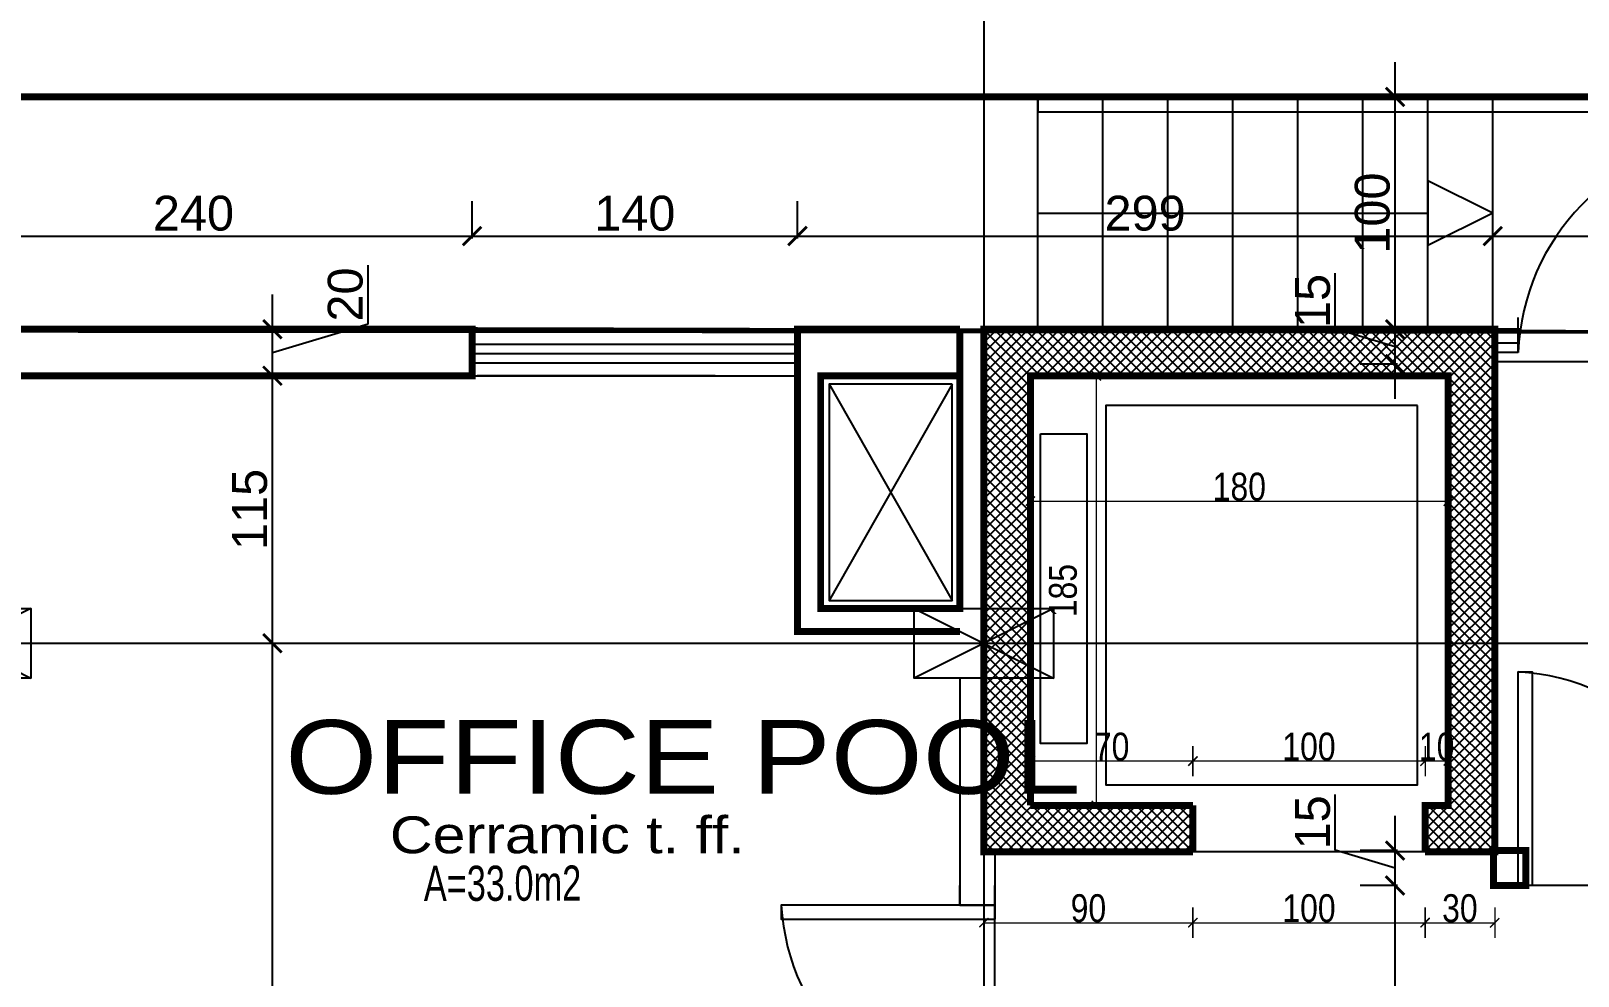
# Model space of a CAD drawing. Extents: x 250879 to 348495, y -51522 to -9360.
# Drawn here: x 297561 to 298227, y -20436 to -20029 of the extents above; entities that cross this region are included whole.
import ezdxf

# ---------------------------------------------------------------- set-up
doc = ezdxf.new("R2010")
doc.units = 0
doc.layers.get('0').update_dxf_attribs({"linetype": 'CONTINUOUS'})
doc.layers.get('DEFPOINTS').update_dxf_attribs({"color": 9, "linetype": 'CONTINUOUS'})
for name, color, linetype, lineweight in [('A-text finishing', 6, 'CONTINUOUS', 13), ('A-text function', 30, 'CONTINUOUS', 20), ('dimention', 151, 'CONTINUOUS', 13)]:
    doc.layers.add(name, color=color, linetype=linetype, lineweight=lineweight)
for name, color, linetype in [('AXIS', 1, 'CONTINUOUS'), ('COLUMN', 5, 'CONTINUOUS'), ('FURNITURE', 4, 'CONTINUOUS'), ('TEXT', 3, 'CONTINUOUS'), ('WALL', 7, 'CONTINUOUS'), ('WALL1', 2, 'CONTINUOUS')]:
    doc.layers.add(name, color=color, linetype=linetype)
doc.styles.add('ARIAL', font='BOD_CR.TTF', dxfattribs={"width": 1.199999999999999})
doc.styles.get("Standard").update_dxf_attribs({"font": 'sanss___.ttf', "height": 15})
doc.styles.add('yon', font='ARIALN.TTF')
doc.dimstyles.new('CM', dxfattribs={"dimscale": 0, "dimtxt": 12, "dimasz": 0.4, "dimexe": 50, "dimexo": 1000, "dimgap": 0.03, "dimtad": 1, "dimdec": 0, "dimzin": 0, "dimdsep": 46, "dimtxsty": 'yon', "dimblk": 'Ar thick3', "dimcen": 3, "dimdle": 8, "dimse1": 1, "dimse2": 1, "dimclrd": 8, "dimclre": 8, "dimclrt": 30, "dimadec": 0, "dimazin": 0, "dimtfac": 1, "dimtdec": 0, "dimtix": 1, "dimtmove": 1, "dimatfit": 3, "dimfxl": 50, "dimtolj": 1, "dimtzin": 0, "dimlwd": 9, "dimarcsym": 0})
doc.dimstyles.new('STANDARD$0', dxfattribs={"dimscale": 0, "dimtxt": 12, "dimasz": 8, "dimexe": 15, "dimexo": 0.0625, "dimgap": 2, "dimtad": 1, "dimdec": 0, "dimzin": 0, "dimdsep": 46, "dimtxsty": 'Standard', "dimblk1": 'ARCHTICK', "dimblk2": 'ARCHTICK', "dimsah": 1, "dimcen": 0.09, "dimdle": 15, "dimclrd": 3, "dimclre": 3, "dimclrt": 3, "dimazin": 0, "dimtfac": 1, "dimtdec": 0, "dimtofl": 0, "dimtmove": 1, "dimatfit": 3, "dimldrblk": 'ARCHTICK', "dimfxl": 1.045499999999997, "dimfxlon": 1, "dimtolj": 1, "dimtzin": 0, "dimarcsym": 0})

# ---------------------------------------------------------------- blocks, each defined once
blk = doc.blocks.new('COLUMN')
at = {"layer": 'AXIS'}
for p, q in [((236924.6994773077, -9644.256519553426), (236984.6994773077, -9674.256519553426)), ((236984.6994773077, -9644.256519553426), (236924.6994773077, -9674.256519553426))]:
    blk.add_line(p, q, dxfattribs=at)
at = {"layer": 'COLUMN'}
blk.add_lwpolyline([(236924.6994773077, -9644.256519553426), (236984.6994773077, -9644.256519553426), (236984.6994773077, -9674.256519553426), (236924.6994773077, -9674.256519553426)], close=True, dxfattribs=at)
blk = doc.blocks.new('AXISG')
at = {"layer": 'AXIS'}
for p, q in [((306395.3606382518, -19949.16446858895), (306395.3606382518, -23531.69156735711)), ((305609.1874572025, -20292.8329642961), (307936.9012656476, -20292.8329642961))]:
    blk.add_line(p, q, dxfattribs=at)
at = {"layer": 'WALL', "linetype": 'Continuous'}
for p in [(69000.18428279168, -10633.57644474268), (69440.66116094415, -10633.57644474268)]:
    blk.add_blockref('COLUMN', p, dxfattribs=at)
blk = doc.blocks.new('site77')
at = {"layer": 'WALL', "linetype": 'Continuous', "const_width": 3}
blk.add_lwpolyline([(159633.4182129309, -32835.69352747884), (157318.4182129309, -32835.69352747884), (157318.4182129309, -36546.69352747884), (159235.4182129309, -36546.69352747884)], dxfattribs=at)
blk = doc.blocks.new('_ARCHTICK')
at = {"color": 0, "linetype": 'ByBlock', "const_width": 0.15}
blk.add_lwpolyline([(-0.5, -0.5), (0.5, 0.5)], dxfattribs=at)
blk = doc.blocks.new('*D276')
at = {"layer": 'DEFPOINTS', "color": 0, "linetype": 'Continuous', "transparency": 16777216}
for p in [(297750.6929382828, -20117.52118761453), (297510.692938283, -20157.66837802988), (297750.6929382828, -20157.66837802988)]:
    blk.add_point(p, dxfattribs=at)
at = {"layer": 'WALL', "color": 3, "linetype": 'Continuous', "lineweight": -2, "transparency": 16777216}
for p, q in [((297510.692938283, -20118.56668761453), (297510.692938283, -20102.52118761453)), ((297750.6929382828, -20118.56668761453), (297750.6929382828, -20102.52118761453)), ((297495.692938283, -20117.52118761453), (297765.6929382828, -20117.52118761453))]:
    blk.add_line(p, q, dxfattribs=at)
at = {"layer": 'WALL', "color": 3, "linetype": 'Continuous', "lineweight": -2, "transparency": 16777216, "xscale": 8, "yscale": 8, "zscale": 8, "rotation": 180}
blk.add_blockref('_ARCHTICK', (297510.692938283, -20117.52118761453), dxfattribs=at)
at = {"layer": 'WALL', "color": 3, "linetype": 'Continuous', "lineweight": -2, "transparency": 16777216, "xscale": 8, "yscale": 8, "zscale": 8}
blk.add_blockref('_ARCHTICK', (297750.6929382828, -20117.52118761453), dxfattribs=at)
at = {"layer": 'WALL', "color": 3, "linetype": 'Continuous', "transparency": 16777216, "insert": (297630.6929382829, -20107.79485016597), "char_height": 15, "attachment_point": 5}
blk.add_mtext('\\A1;240', dxfattribs=at)
blk = doc.blocks.new('*D277')
at = {"layer": 'DEFPOINTS', "color": 0, "linetype": 'Continuous', "transparency": 16777216}
for p in [(297890.8406439031, -20117.52118761453), (297750.6929382828, -20157.66837802988), (297890.8406439031, -20157.66837802988)]:
    blk.add_point(p, dxfattribs=at)
at = {"layer": 'WALL', "color": 3, "linetype": 'Continuous', "lineweight": -2, "transparency": 16777216}
for p, q in [((297750.6929382828, -20118.56668761453), (297750.6929382828, -20102.52118761453)), ((297890.8406439031, -20118.56668761453), (297890.8406439031, -20102.52118761453)), ((297735.6929382828, -20117.52118761453), (297905.8406439031, -20117.52118761453))]:
    blk.add_line(p, q, dxfattribs=at)
at = {"layer": 'WALL', "color": 3, "linetype": 'Continuous', "lineweight": -2, "transparency": 16777216, "xscale": 8, "yscale": 8, "zscale": 8, "rotation": 180}
blk.add_blockref('_ARCHTICK', (297750.6929382828, -20117.52118761453), dxfattribs=at)
at = {"layer": 'WALL', "color": 3, "linetype": 'Continuous', "lineweight": -2, "transparency": 16777216, "xscale": 8, "yscale": 8, "zscale": 8}
blk.add_blockref('_ARCHTICK', (297890.8406439031, -20117.52118761453), dxfattribs=at)
at = {"layer": 'WALL', "color": 3, "linetype": 'Continuous', "transparency": 16777216, "insert": (297820.7667910929, -20107.79485016597), "char_height": 15, "attachment_point": 5}
blk.add_mtext('\\A1;140', dxfattribs=at)
blk = doc.blocks.new('*D278')
at = {"layer": 'DEFPOINTS', "color": 0, "linetype": 'Continuous', "transparency": 16777216}
for p in [(298190.3179122461, -20117.52118761453), (297890.8406439031, -20157.66837802988), (298190.3179122461, -20157.66837802988)]:
    blk.add_point(p, dxfattribs=at)
at = {"layer": 'WALL', "color": 3, "linetype": 'Continuous', "lineweight": -2, "transparency": 16777216}
for p, q in [((297890.8406439031, -20118.56668761453), (297890.8406439031, -20102.52118761453)), ((298190.3179122461, -20118.56668761453), (298190.3179122461, -20102.52118761453)), ((297875.8406439031, -20117.52118761453), (298205.3179122461, -20117.52118761453))]:
    blk.add_line(p, q, dxfattribs=at)
at = {"layer": 'WALL', "color": 3, "linetype": 'Continuous', "lineweight": -2, "transparency": 16777216, "xscale": 8, "yscale": 8, "zscale": 8, "rotation": 180}
blk.add_blockref('_ARCHTICK', (297890.8406439031, -20117.52118761453), dxfattribs=at)
at = {"layer": 'WALL', "color": 3, "linetype": 'Continuous', "lineweight": -2, "transparency": 16777216, "xscale": 8, "yscale": 8, "zscale": 8}
blk.add_blockref('_ARCHTICK', (298190.3179122461, -20117.52118761453), dxfattribs=at)
at = {"layer": 'WALL', "color": 3, "linetype": 'Continuous', "transparency": 16777216, "insert": (298040.5792780746, -20107.79485016597), "char_height": 15, "attachment_point": 5}
blk.add_mtext('\\A1;299', dxfattribs=at)
blk = doc.blocks.new('*D279')
at = {"layer": 'DEFPOINTS', "color": 0, "linetype": 'Continuous', "transparency": 16777216}
for p in [(298392.3406439031, -20117.52118761453), (298190.3179122461, -20157.66837802988), (298392.3406439031, -20157.66837802988)]:
    blk.add_point(p, dxfattribs=at)
at = {"layer": 'WALL', "color": 3, "linetype": 'Continuous', "lineweight": -2, "transparency": 16777216}
for p, q in [((298190.3179122461, -20118.56668761453), (298190.3179122461, -20102.52118761453)), ((298392.3406439031, -20118.56668761453), (298392.3406439031, -20102.52118761453)), ((298175.3179122461, -20117.52118761453), (298407.3406439031, -20117.52118761453))]:
    blk.add_line(p, q, dxfattribs=at)
at = {"layer": 'WALL', "color": 3, "linetype": 'Continuous', "lineweight": -2, "transparency": 16777216, "xscale": 8, "yscale": 8, "zscale": 8, "rotation": 180}
blk.add_blockref('_ARCHTICK', (298190.3179122461, -20117.52118761453), dxfattribs=at)
at = {"layer": 'WALL', "color": 3, "linetype": 'Continuous', "lineweight": -2, "transparency": 16777216, "xscale": 8, "yscale": 8, "zscale": 8}
blk.add_blockref('_ARCHTICK', (298392.3406439031, -20117.52118761453), dxfattribs=at)
at = {"layer": 'WALL', "color": 3, "linetype": 'Continuous', "transparency": 16777216, "insert": (298291.3292780746, -20107.79485016597), "char_height": 15, "attachment_point": 5}
blk.add_mtext('\\A1;202', dxfattribs=at)
blk = doc.blocks.new('*D582')
at = {"layer": 'DEFPOINTS', "color": 0, "linetype": 'Continuous', "transparency": 16777216}
for p in [(297622.5068699574, -20292.8329642961), (297664.693827592, -20292.8329642961), (297633.2373084587, -20685.49755056206)]:
    blk.add_point(p, dxfattribs=at)
at = {"layer": 'WALL', "color": 3, "linetype": 'Continuous', "lineweight": -2, "transparency": 16777216}
for p, q in [((297664.693827592, -20700.49755056206), (297664.693827592, -20277.8329642961)), ((297663.6483275919, -20292.8329642961), (297679.693827592, -20292.8329642961)), ((297663.6483275919, -20685.49755056206), (297679.693827592, -20685.49755056206))]:
    blk.add_line(p, q, dxfattribs=at)
at = {"layer": 'WALL', "color": 3, "linetype": 'Continuous', "lineweight": -2, "transparency": 16777216, "xscale": 8, "yscale": 8, "zscale": 8}
for p, rotation in [((297664.693827592, -20292.8329642961), 90), ((297664.693827592, -20685.49755056206), 270)]:
    blk.add_blockref('_ARCHTICK', p, dxfattribs=dict(at, rotation=rotation))
at = {"layer": 'WALL', "color": 3, "linetype": 'Continuous', "transparency": 16777216, "insert": (297654.9572020776, -20489.16525742903), "char_height": 15, "attachment_point": 5, "rotation": 90}
blk.add_mtext('\\A1;393', dxfattribs=at)
blk = doc.blocks.new('*D583')
at = {"layer": 'DEFPOINTS', "color": 0, "linetype": 'Continuous', "transparency": 16777216}
for p in [(297630.6929382829, -20177.66837802991), (297664.693827592, -20177.66837802991), (297622.5068699574, -20292.8329642961)]:
    blk.add_point(p, dxfattribs=at)
at = {"layer": 'WALL', "color": 3, "linetype": 'Continuous', "lineweight": -2, "transparency": 16777216}
for p, q in [((297664.693827592, -20307.8329642961), (297664.693827592, -20162.66837802991)), ((297663.6483275919, -20177.66837802991), (297679.693827592, -20177.66837802991)), ((297663.6483275919, -20292.8329642961), (297679.693827592, -20292.8329642961))]:
    blk.add_line(p, q, dxfattribs=at)
at = {"layer": 'WALL', "color": 3, "linetype": 'Continuous', "lineweight": -2, "transparency": 16777216, "xscale": 8, "yscale": 8, "zscale": 8}
for p, rotation in [((297664.693827592, -20177.66837802991), 90), ((297664.693827592, -20292.8329642961), 270)]:
    blk.add_blockref('_ARCHTICK', p, dxfattribs=dict(at, rotation=rotation))
at = {"layer": 'WALL', "color": 3, "linetype": 'Continuous', "transparency": 16777216, "insert": (297654.9674901434, -20235.25067116296), "char_height": 15, "attachment_point": 5, "rotation": 90}
blk.add_mtext('\\A1;115', dxfattribs=at)
blk = doc.blocks.new('*D584')
at = {"layer": 'DEFPOINTS', "color": 0, "linetype": 'Continuous', "transparency": 16777216}
for p in [(297630.6929382854, -20157.66837801453), (297664.693827592, -20157.66837801453), (297630.6929382829, -20177.66837802991)]:
    blk.add_point(p, dxfattribs=at)
at = {"layer": 'WALL', "color": 3, "linetype": 'Continuous', "lineweight": -2, "transparency": 16777216}
for p, q in [((297705.8728399376, -20155.31467431852), (297705.8728399376, -20130.12125868066)), ((297664.693827592, -20192.66837802991), (297664.693827592, -20142.66837801453)), ((297663.6483275919, -20157.66837801453), (297679.693827592, -20157.66837801453)), ((297664.693827592, -20167.66837802222), (297705.8728399376, -20155.31467431852)), ((297663.6483275919, -20177.66837802991), (297679.693827592, -20177.66837802991))]:
    blk.add_line(p, q, dxfattribs=at)
at = {"layer": 'WALL', "color": 3, "linetype": 'Continuous', "lineweight": -2, "transparency": 16777216, "xscale": 8, "yscale": 8, "zscale": 8}
for p, rotation in [((297664.693827592, -20157.66837801453), 90), ((297664.693827592, -20177.66837802991), 270)]:
    blk.add_blockref('_ARCHTICK', p, dxfattribs=dict(at, rotation=rotation))
at = {"layer": 'WALL', "color": 3, "linetype": 'Continuous', "transparency": 16777216, "insert": (297696.146502489, -20142.71796649954), "char_height": 15, "attachment_point": 5, "rotation": 90}
blk.add_mtext('\\A1;20', dxfattribs=at)
blk = doc.blocks.new('*D647')
at = {"layer": 'DEFPOINTS', "color": 0, "linetype": 'Continuous', "transparency": 16777216}
for p in [(298148.232395067, -20397.09950007161), (298151.8737508252, -20397.09950007161), (298110.3641392656, -20517.09950007164)]:
    blk.add_point(p, dxfattribs=at)
at = {"layer": 'WALL', "color": 3, "linetype": 'Continuous', "lineweight": -2, "transparency": 16777216}
for p, q in [((298148.232395067, -20532.09950007164), (298148.232395067, -20382.09950007161)), ((298149.277895067, -20397.09950007161), (298133.232395067, -20397.09950007161)), ((298147.186895067, -20517.09950007164), (298163.232395067, -20517.09950007164))]:
    blk.add_line(p, q, dxfattribs=at)
at = {"layer": 'WALL', "color": 3, "linetype": 'Continuous', "lineweight": -2, "transparency": 16777216, "xscale": 8, "yscale": 8, "zscale": 8}
for p, rotation in [((298148.232395067, -20397.09950007161), 90), ((298148.232395067, -20517.09950007164), 270)]:
    blk.add_blockref('_ARCHTICK', p, dxfattribs=dict(at, rotation=rotation))
at = {"layer": 'WALL', "color": 3, "linetype": 'Continuous', "transparency": 16777216, "insert": (298138.5060576184, -20457.09950007157), "char_height": 15, "attachment_point": 5, "rotation": 90}
blk.add_mtext('\\A1;120', dxfattribs=at)
blk = doc.blocks.new('*D648')
at = {"layer": 'DEFPOINTS', "color": 0, "linetype": 'Continuous', "transparency": 16777216}
for p in [(298148.232395067, -20382.09950007161), (298151.8737508252, -20382.09950007161), (298151.8737508252, -20397.09950007161)]:
    blk.add_point(p, dxfattribs=at)
at = {"layer": 'WALL', "color": 3, "linetype": 'Continuous', "lineweight": -2, "transparency": 16777216}
for p, q in [((298122.5060576184, -20381.88159883704), (298122.5060576184, -20357.96390336379)), ((298148.232395067, -20412.09950007161), (298148.232395067, -20367.09950007161)), ((298148.232395067, -20389.59950007161), (298122.5060576184, -20381.88159883704)), ((298149.277895067, -20382.09950007161), (298133.232395067, -20382.09950007161)), ((298149.277895067, -20397.09950007161), (298133.232395067, -20397.09950007161))]:
    blk.add_line(p, q, dxfattribs=at)
at = {"layer": 'WALL', "color": 3, "linetype": 'Continuous', "lineweight": -2, "transparency": 16777216, "xscale": 8, "yscale": 8, "zscale": 8}
for p, rotation in [((298148.232395067, -20382.09950007161), 90), ((298148.232395067, -20397.09950007161), 270)]:
    blk.add_blockref('_ARCHTICK', p, dxfattribs=dict(at, rotation=rotation))
at = {"layer": 'WALL', "color": 3, "linetype": 'Continuous', "transparency": 16777216, "insert": (298112.7797201698, -20369.92275110036), "char_height": 15, "attachment_point": 5, "rotation": 90}
blk.add_mtext('\\A1;15', dxfattribs=at)
blk = doc.blocks.new('*D649')
at = {"layer": 'DEFPOINTS', "color": 0, "linetype": 'Continuous', "transparency": 16777216}
for p in [(298148.232395067, -20157.66837803005), (298148.232395067, -20157.66837803005), (298151.8737508252, -20172.66837803005)]:
    blk.add_point(p, dxfattribs=at)
at = {"layer": 'WALL', "color": 3, "linetype": 'Continuous', "lineweight": -2, "transparency": 16777216}
for p, q in [((298122.5060576184, -20157.45047679548), (298122.5060576184, -20133.53278132223)), ((298148.232395067, -20187.66837803005), (298148.232395067, -20142.66837803005)), ((298148.232395067, -20165.16837803005), (298122.5060576184, -20157.45047679548)), ((298148.232395067, -20157.66837803005), (298133.232395067, -20157.66837803005)), ((298149.277895067, -20172.66837803005), (298133.232395067, -20172.66837803005))]:
    blk.add_line(p, q, dxfattribs=at)
at = {"layer": 'WALL', "color": 3, "linetype": 'Continuous', "lineweight": -2, "transparency": 16777216, "xscale": 8, "yscale": 8, "zscale": 8}
for p, rotation in [((298148.232395067, -20157.66837803005), 90), ((298148.232395067, -20172.66837803005), 270)]:
    blk.add_blockref('_ARCHTICK', p, dxfattribs=dict(at, rotation=rotation))
at = {"layer": 'WALL', "color": 3, "linetype": 'Continuous', "transparency": 16777216, "insert": (298112.7797201698, -20145.49162905881), "char_height": 15, "attachment_point": 5, "rotation": 90}
blk.add_mtext('\\A1;15', dxfattribs=at)
blk = doc.blocks.new('*D650')
at = {"layer": 'DEFPOINTS', "color": 0, "linetype": 'Continuous', "transparency": 16777216}
for p in [(298106.3179122461, -20057.66837803005), (298148.232395067, -20057.66837803005), (298148.232395067, -20157.66837803005)]:
    blk.add_point(p, dxfattribs=at)
at = {"layer": 'WALL', "color": 3, "linetype": 'Continuous', "lineweight": -2, "transparency": 16777216}
for p, q in [((298148.232395067, -20172.66837803005), (298148.232395067, -20042.66837803005)), ((298147.186895067, -20057.66837803005), (298163.232395067, -20057.66837803005)), ((298148.232395067, -20157.66837803005), (298133.232395067, -20157.66837803005))]:
    blk.add_line(p, q, dxfattribs=at)
at = {"layer": 'WALL', "color": 3, "linetype": 'Continuous', "lineweight": -2, "transparency": 16777216, "xscale": 8, "yscale": 8, "zscale": 8}
for p, rotation in [((298148.232395067, -20057.66837803005), 90), ((298148.232395067, -20157.66837803005), 270)]:
    blk.add_blockref('_ARCHTICK', p, dxfattribs=dict(at, rotation=rotation))
at = {"layer": 'WALL', "color": 3, "linetype": 'Continuous', "transparency": 16777216, "insert": (298138.5060576184, -20107.66837803), "char_height": 15, "attachment_point": 5, "rotation": 90}
blk.add_mtext('\\A1;100', dxfattribs=at)
blk = doc.blocks.new('Ar thick3')
at = {"layer": 'dimention'}
blk.add_line((0, 16.22270537386066), (0, -16.22270537385884), dxfattribs=at)
at = {"layer": 'dimention', "const_width": 1.5}
blk.add_lwpolyline([(-5, -5.099295543877815), (5, 4.900704456122184)], dxfattribs=at)
blk = doc.blocks.new('*D1456')
at = {"layer": 'DEFPOINTS', "color": 0, "linetype": 'Continuous', "transparency": 16777216}
for p in [(275515.8736874223, -19138.96726523715), (275695.8736874223, -19138.96726523715), (275695.8736874223, -19192.94671258073)]:
    blk.add_point(p, dxfattribs=at)
at = {"layer": 'WALL', "color": 8, "linetype": 'Continuous', "lineweight": 9, "transparency": 16777216}
blk.add_line((275516.2736874223, -19192.94671258073), (275695.4736874222, -19192.94671258073), dxfattribs=at)
at = {"layer": 'WALL', "color": 8, "linetype": 'Continuous', "lineweight": 9, "transparency": 16777216, "xscale": 0.4, "yscale": 0.4, "zscale": 0.4, "rotation": 180}
blk.add_blockref('Ar thick3', (275515.8736874223, -19192.94671258073), dxfattribs=at)
at = {"layer": 'WALL', "color": 8, "linetype": 'Continuous', "lineweight": 9, "transparency": 16777216, "xscale": 0.4, "yscale": 0.4, "zscale": 0.4}
blk.add_blockref('Ar thick3', (275695.8736874223, -19192.94671258073), dxfattribs=at)
at = {"layer": 'WALL', "color": 30, "linetype": 'Continuous', "transparency": 16777216, "insert": (275605.8736874223, -19186.78983672807), "char_height": 12, "attachment_point": 5, "style": 'yon'}
blk.add_mtext('\\A1;180', dxfattribs=at)
blk = doc.blocks.new('*D1457')
at = {"layer": 'DEFPOINTS', "color": 0, "linetype": 'Continuous', "transparency": 16777216}
for p in [(275551.0883099155, -19138.96726523715), (275544.2439528528, -19323.96726523715), (275551.0883099155, -19323.96726523715)]:
    blk.add_point(p, dxfattribs=at)
at = {"layer": 'WALL', "color": 8, "linetype": 'Continuous', "lineweight": 9, "transparency": 16777216}
blk.add_line((275544.2439528528, -19139.36726523715), (275544.2439528528, -19323.56726523715), dxfattribs=at)
at = {"layer": 'WALL', "color": 8, "linetype": 'Continuous', "lineweight": 9, "transparency": 16777216, "xscale": 0.4, "yscale": 0.4, "zscale": 0.4}
for p, rotation in [((275544.2439528528, -19138.96726523715), 90), ((275544.2439528528, -19323.96726523715), 270)]:
    blk.add_blockref('Ar thick3', p, dxfattribs=dict(at, rotation=rotation))
at = {"layer": 'WALL', "color": 30, "linetype": 'Continuous', "transparency": 16777216, "insert": (275529.9433870927, -19231.46726523711), "char_height": 12, "attachment_point": 5, "rotation": 90, "style": 'yon'}
blk.add_mtext('\\A1;185', dxfattribs=at)
blk = doc.blocks.new('*D1471')
at = {"layer": 'DEFPOINTS', "color": 0, "linetype": 'Continuous', "transparency": 16777216}
for p in [(275495.8736874223, -19343.96726523715), (275585.8736874223, -19343.96726523715), (275585.8736874223, -19374.41912921058)]:
    blk.add_point(p, dxfattribs=at)
at = {"layer": 'WALL', "color": 8, "linetype": 'Continuous', "lineweight": 9, "transparency": 16777216}
blk.add_line((275496.2736874223, -19374.41912921058), (275585.4736874222, -19374.41912921058), dxfattribs=at)
at = {"layer": 'WALL', "color": 8, "linetype": 'Continuous', "lineweight": 9, "transparency": 16777216, "xscale": 0.4, "yscale": 0.4, "zscale": 0.4, "rotation": 180}
blk.add_blockref('Ar thick3', (275495.8736874223, -19374.41912921058), dxfattribs=at)
at = {"layer": 'WALL', "color": 8, "linetype": 'Continuous', "lineweight": 9, "transparency": 16777216, "xscale": 0.4, "yscale": 0.4, "zscale": 0.4}
blk.add_blockref('Ar thick3', (275585.8736874223, -19374.41912921058), dxfattribs=at)
at = {"layer": 'WALL', "color": 30, "linetype": 'Continuous', "transparency": 16777216, "insert": (275540.8736874223, -19368.26225335792), "char_height": 12, "attachment_point": 5, "style": 'yon'}
blk.add_mtext('\\A1;90', dxfattribs=at)
blk = doc.blocks.new('*D1472')
at = {"layer": 'DEFPOINTS', "color": 0, "linetype": 'Continuous', "transparency": 16777216}
for p in [(275585.8736874223, -19343.96726523715), (275685.8736874223, -19343.96726523715), (275685.8736874223, -19374.41912921058)]:
    blk.add_point(p, dxfattribs=at)
at = {"layer": 'WALL', "color": 8, "linetype": 'Continuous', "lineweight": 9, "transparency": 16777216}
blk.add_line((275586.2736874223, -19374.41912921058), (275685.4736874222, -19374.41912921058), dxfattribs=at)
at = {"layer": 'WALL', "color": 8, "linetype": 'Continuous', "lineweight": 9, "transparency": 16777216, "xscale": 0.4, "yscale": 0.4, "zscale": 0.4, "rotation": 180}
blk.add_blockref('Ar thick3', (275585.8736874223, -19374.41912921058), dxfattribs=at)
at = {"layer": 'WALL', "color": 8, "linetype": 'Continuous', "lineweight": 9, "transparency": 16777216, "xscale": 0.4, "yscale": 0.4, "zscale": 0.4}
blk.add_blockref('Ar thick3', (275685.8736874223, -19374.41912921058), dxfattribs=at)
at = {"layer": 'WALL', "color": 30, "linetype": 'Continuous', "transparency": 16777216, "insert": (275635.8736874223, -19368.26225335792), "char_height": 12, "attachment_point": 5, "style": 'yon'}
blk.add_mtext('\\A1;100', dxfattribs=at)
blk = doc.blocks.new('*D1473')
at = {"layer": 'DEFPOINTS', "color": 0, "linetype": 'Continuous', "transparency": 16777216}
for p in [(275685.8736874223, -19343.96726523715), (275715.8736874223, -19343.96726523715), (275715.8736874223, -19374.41912921058)]:
    blk.add_point(p, dxfattribs=at)
at = {"layer": 'WALL', "color": 8, "linetype": 'Continuous', "lineweight": 9, "transparency": 16777216}
blk.add_line((275686.2736874223, -19374.41912921058), (275715.4736874222, -19374.41912921058), dxfattribs=at)
at = {"layer": 'WALL', "color": 8, "linetype": 'Continuous', "lineweight": 9, "transparency": 16777216, "xscale": 0.4, "yscale": 0.4, "zscale": 0.4, "rotation": 180}
blk.add_blockref('Ar thick3', (275685.8736874223, -19374.41912921058), dxfattribs=at)
at = {"layer": 'WALL', "color": 8, "linetype": 'Continuous', "lineweight": 9, "transparency": 16777216, "xscale": 0.4, "yscale": 0.4, "zscale": 0.4}
blk.add_blockref('Ar thick3', (275715.8736874223, -19374.41912921058), dxfattribs=at)
at = {"layer": 'WALL', "color": 30, "linetype": 'Continuous', "transparency": 16777216, "insert": (275700.8736874223, -19368.26225335792), "char_height": 12, "attachment_point": 5, "style": 'yon'}
blk.add_mtext('\\A1;30', dxfattribs=at)
blk = doc.blocks.new('*D1474')
at = {"layer": 'DEFPOINTS', "color": 0, "linetype": 'Continuous', "transparency": 16777216}
for p in [(275685.8736874223, -19304.85455504493), (275685.8736874223, -19323.96726523715), (275695.8736874223, -19323.96726523715)]:
    blk.add_point(p, dxfattribs=at)
at = {"layer": 'WALL', "color": 8, "linetype": 'Continuous', "lineweight": 9, "transparency": 16777216}
for p, q in [((275685.4736874222, -19304.85455504493), (275685.0736874223, -19304.85455504493)), ((275695.8736874223, -19304.85455504493), (275685.8736874223, -19304.85455504493)), ((275696.2736874223, -19304.85455504493), (275696.6736874222, -19304.85455504493))]:
    blk.add_line(p, q, dxfattribs=at)
at = {"layer": 'WALL', "color": 8, "linetype": 'Continuous', "lineweight": 9, "transparency": 16777216, "xscale": 0.4, "yscale": 0.4, "zscale": 0.4}
blk.add_blockref('Ar thick3', (275685.8736874223, -19304.85455504493), dxfattribs=at)
at = {"layer": 'WALL', "color": 8, "linetype": 'Continuous', "lineweight": 9, "transparency": 16777216, "xscale": 0.4, "yscale": 0.4, "zscale": 0.4, "rotation": 180}
blk.add_blockref('Ar thick3', (275695.8736874223, -19304.85455504493), dxfattribs=at)
at = {"layer": 'WALL', "color": 30, "linetype": 'Continuous', "transparency": 16777216, "insert": (275690.8736874223, -19298.69767919228), "char_height": 12, "attachment_point": 5, "style": 'yon'}
blk.add_mtext('\\A1;10', dxfattribs=at)
blk = doc.blocks.new('*D1475')
at = {"layer": 'DEFPOINTS', "color": 0, "linetype": 'Continuous', "transparency": 16777216}
for p in [(275585.8736874223, -19304.85455504493), (275585.8736874223, -19323.96726523715), (275685.8736874223, -19323.96726523715)]:
    blk.add_point(p, dxfattribs=at)
at = {"layer": 'WALL', "color": 8, "linetype": 'Continuous', "lineweight": 9, "transparency": 16777216}
blk.add_line((275685.4736874222, -19304.85455504493), (275586.2736874223, -19304.85455504493), dxfattribs=at)
at = {"layer": 'WALL', "color": 8, "linetype": 'Continuous', "lineweight": 9, "transparency": 16777216, "xscale": 0.4, "yscale": 0.4, "zscale": 0.4, "rotation": 180}
blk.add_blockref('Ar thick3', (275585.8736874223, -19304.85455504493), dxfattribs=at)
at = {"layer": 'WALL', "color": 8, "linetype": 'Continuous', "lineweight": 9, "transparency": 16777216, "xscale": 0.4, "yscale": 0.4, "zscale": 0.4}
blk.add_blockref('Ar thick3', (275685.8736874223, -19304.85455504493), dxfattribs=at)
at = {"layer": 'WALL', "color": 30, "linetype": 'Continuous', "transparency": 16777216, "insert": (275635.8736874223, -19298.69767919228), "char_height": 12, "attachment_point": 5, "style": 'yon'}
blk.add_mtext('\\A1;100', dxfattribs=at)
blk = doc.blocks.new('*D1476')
at = {"layer": 'DEFPOINTS', "color": 0, "linetype": 'Continuous', "transparency": 16777216}
for p in [(275515.8736874223, -19304.85455504493), (275515.8736874223, -19323.96726523715), (275585.8736874223, -19323.96726523715)]:
    blk.add_point(p, dxfattribs=at)
at = {"layer": 'WALL', "color": 8, "linetype": 'Continuous', "lineweight": 9, "transparency": 16777216}
blk.add_line((275585.4736874222, -19304.85455504493), (275516.2736874223, -19304.85455504493), dxfattribs=at)
at = {"layer": 'WALL', "color": 8, "linetype": 'Continuous', "lineweight": 9, "transparency": 16777216, "xscale": 0.4, "yscale": 0.4, "zscale": 0.4, "rotation": 180}
blk.add_blockref('Ar thick3', (275515.8736874223, -19304.85455504493), dxfattribs=at)
at = {"layer": 'WALL', "color": 8, "linetype": 'Continuous', "lineweight": 9, "transparency": 16777216, "xscale": 0.4, "yscale": 0.4, "zscale": 0.4}
blk.add_blockref('Ar thick3', (275585.8736874223, -19304.85455504493), dxfattribs=at)
at = {"layer": 'WALL', "color": 30, "linetype": 'Continuous', "transparency": 16777216, "insert": (275550.8736874223, -19298.69767919228), "char_height": 12, "attachment_point": 5, "style": 'yon'}
blk.add_mtext('\\A1;70', dxfattribs=at)
blk = doc.blocks.new('LIFT G2')
at = {"layer": 'AXIS'}
h = blk.add_hatch(dxfattribs=at)
h.set_pattern_fill('ANSI37', color=256, style=0)
h.set_pattern_definition([(45, (0, 0), (-2.245064030267288, 2.245064030267288), []), (135, (0, 0), (-2.245064030267288, -2.245064030267288), [])])
h.paths.add_polyline_path([(275715.8736874223, -19118.96726523715), (275495.8736874223, -19118.96726523715), (275495.8736874223, -19343.96726523715), (275585.8736874223, -19343.96726523715), (275585.8736874223, -19323.96726523715), (275515.8736874223, -19323.96726523715), (275515.8736874223, -19138.96726523715), (275695.8736874223, -19138.96726523715), (275695.8736874223, -19323.96726523715), (275685.8736874223, -19323.96726523715), (275685.8736874223, -19343.96726523716), (275715.8736874223, -19343.96726523715)])
at = {"layer": 'FURNITURE'}
blk.add_line((275685.8736874223, -19343.96726523715), (275585.8736874223, -19343.96726523715), dxfattribs=at)
for points in [[(275682.5630394979, -19151.7460648081), (275548.4294014234, -19151.7460648081), (275548.4294014234, -19315.12188278181), (275682.5630394979, -19315.12188278181)], [(275520.250604757, -19163.94196494941), (275540.224085688, -19163.94196494941), (275540.224085688, -19297.27564186958), (275520.250604757, -19297.27564186958)]]:
    blk.add_lwpolyline(points, close=True, dxfattribs=at)
at = {"layer": 'WALL', "linetype": 'Continuous'}
for p, q in [((275495.8736874223, -19343.96726523715), (275495.8736874223, -19118.96726523715)), ((275495.8736874223, -19118.96726523715), (275715.8736874223, -19118.96726523715)), ((275715.8736874223, -19118.96726523715), (275715.8736874223, -19343.96726523715)), ((275695.8736874223, -19138.96726523715), (275515.8736874223, -19138.96726523715)), ((275515.8736874223, -19138.96726523715), (275515.8736874223, -19323.96726523715)), ((275695.8736874223, -19323.96726523715), (275695.8736874223, -19138.96726523715)), ((275515.8736874223, -19323.96726523715), (275585.8736874223, -19323.96726523715)), ((275585.8736874223, -19323.96726523715), (275585.8736874223, -19343.96726523715)), ((275685.8736874223, -19343.96726523715), (275685.8736874223, -19323.96726523715)), ((275685.8736874223, -19323.96726523715), (275695.8736874223, -19323.96726523715)), ((275585.8736874223, -19343.96726523715), (275495.8736874223, -19343.96726523715)), ((275585.8736874223, -19343.96726523715), (275495.8736874223, -19343.96726523715)), ((275715.8736874223, -19343.96726523715), (275685.8736874223, -19343.96726523715))]:
    blk.add_line(p, q, dxfattribs=at)
at = {"layer": 'WALL', "linetype": 'Continuous', "const_width": 3}
for points in [[(275585.8736874223, -19343.96726523715), (275495.8736874223, -19343.96726523715), (275495.8736874223, -19118.96726523715), (275715.8736874223, -19118.96726523715), (275715.8736874223, -19343.96726523715), (275685.8736874223, -19343.96726523715)], [(275515.8736874223, -19323.96726523715), (275515.8736874223, -19138.96726523715), (275695.8736874223, -19138.96726523715), (275695.8736874223, -19323.96726523715), (275685.8736874223, -19323.96726523715)], [(275585.8736874223, -19323.96726523715), (275515.8736874223, -19323.96726523715)], [(275585.8736874223, -19343.96726523715), (275585.8736874223, -19323.96726523715)], [(275695.8736874223, -19323.96726523715), (275685.8736874223, -19323.96726523715), (275685.8736874223, -19343.96726523715)]]:
    blk.add_lwpolyline(points, dxfattribs=at)
at = {"layer": 'WALL', "linetype": 'Continuous'}
dim = blk.add_linear_dim(base=(275544.2439528528, -19323.96726523715), p1=(275551.0883099155, -19138.96726523715), p2=(275551.0883099155, -19323.96726523715), angle=90, dimstyle='CM', override={"dimscale": 1}, dxfattribs=at)
dim.commit()
dim.dimension.update_dxf_attribs({"geometry": '*D1457', "text_midpoint": (275536.1002629453, -19231.46726523711), "dimtype": 128})
for base, p1, p2, picture, middle in [((275695.8736874223, -19192.94671258073), (275515.8736874223, -19138.96726523715), (275695.8736874223, -19138.96726523715), '*D1456', (275605.8736874223, -19186.78983672807)), ((275515.8736874223, -19304.85455504493), (275585.8736874223, -19323.96726523715), (275515.8736874223, -19323.96726523715), '*D1476', (275550.8736874223, -19298.69767919228)), ((275585.8736874223, -19304.85455504493), (275685.8736874223, -19323.96726523715), (275585.8736874223, -19323.96726523715), '*D1475', (275635.8736874223, -19298.69767919228)), ((275685.8736874223, -19304.85455504493), (275695.8736874223, -19323.96726523715), (275685.8736874223, -19323.96726523715), '*D1474', (275690.8736874223, -19298.69767919228)), ((275585.8736874223, -19374.41912921058), (275495.8736874223, -19343.96726523715), (275585.8736874223, -19343.96726523715), '*D1471', (275540.8736874223, -19368.26225335792)), ((275685.8736874223, -19374.41912921058), (275585.8736874223, -19343.96726523715), (275685.8736874223, -19343.96726523715), '*D1472', (275635.8736874223, -19368.26225335792)), ((275715.8736874223, -19374.41912921058), (275685.8736874223, -19343.96726523715), (275715.8736874223, -19343.96726523715), '*D1473', (275700.8736874223, -19368.26225335792))]:
    dim = blk.add_linear_dim(base=base, p1=p1, p2=p2, dimstyle='CM', override={"dimscale": 1}, dxfattribs=at)
    dim.commit()
    dim.dimension.update_dxf_attribs({"geometry": picture, "text_midpoint": middle})

msp = doc.modelspace()

# ---------------------------------------------------------------- linework, layer by layer
at = {"layer": 'AXIS'}
for p, q in [((297971.1698164353, -19501.49473546498), (297971.1698164353, -23531.69156735711)), ((297957.5448607325, -20181.28057765623), (297904.4743673014, -20274.39422613557)), ((297904.4743673014, -20181.28057765623), (297957.5448607325, -20274.39422613557)), ((297416.3247224771, -20292.8329642961), (299512.710443831, -20292.8329642961))]:
    msp.add_line(p, q, dxfattribs=at)
at = {"layer": 'FURNITURE'}
for p, q in [((297994.3179122461, -20157.66837803005), (297994.3179122461, -20057.66837803005)), ((298022.3179122461, -20157.66837803005), (298022.3179122461, -20057.66837803005)), ((298050.3179122461, -20157.66837803005), (298050.3179122461, -20057.66837803005)), ((298078.3179122461, -20157.66837803005), (298078.3179122461, -20057.66837803005)), ((298106.3179122461, -20157.66837803005), (298106.3179122461, -20057.66837803005)), ((298134.3179122461, -20157.66837803005), (298134.3179122461, -20057.66837803005)), ((298162.3179122461, -20157.66837803005), (298162.3179122461, -20057.66837803005)), ((298190.3179122461, -20157.66837803005), (298190.3179122461, -20057.66837803005)), ((298202.2211030445, -20157.66837803005), (298199.3659271224, -20157.66837803005)), ((298201.3292780746, -20167.66837802983), (298201.3292780746, -20152.66837802995)), ((298201.3292780746, -20167.66837802978), (298201.3292780746, -20152.66837802995)), ((298201.3292780746, -20157.66837803164), (298202.2211030442, -20157.66837803162)), ((298204.5182918843, -20397.09950007146), (298204.5182918843, -20382.09950007158)), ((298204.5182918843, -20397.0995000714), (298204.5182918843, -20382.09950007158)), ((298291.3292780746, -20397.09950007164), (298204.5182918843, -20397.0995000714)), ((297975.840643903, -20405.57480847523), (297883.8772929508, -20405.57480847526)), ((297975.8406439046, -20495.57480847529), (297975.840643903, -20405.57480847523))]:
    msp.add_line(p, q, dxfattribs=at)
at = {"layer": 'FURNITURE', "ltscale": 3}
for p, q in [((297750.6929382829, -20157.66837803005), (297960.8406439032, -20157.66837803005)), ((298202.2211030445, -20157.66837803005), (298190.3179122461, -20157.66837803005)), ((298202.2211030445, -20157.66837803005), (298190.3179122461, -20157.66837803005)), ((297750.6929382828, -20164.1276194356), (297890.8406439032, -20164.1276194356)), ((298201.5590195712, -20163.66837803005), (298190.3179122461, -20163.66837803005)), ((298201.3292780746, -20167.66837803005), (298190.3179122461, -20167.66837803005)), ((297750.6929382828, -20172.1276194356), (297890.8406439032, -20172.1276194356)), ((297750.6929382829, -20177.66837803005), (297890.8406439032, -20177.66837803005)), ((298392.3406439031, -20171.66837803005), (298190.3179122461, -20171.66837803005))]:
    msp.add_line(p, q, dxfattribs=at)
at = {"layer": 'FURNITURE', "flags": 128}
for points in [[(298201.3292780746, -20397.09950007164), (298201.3292780746, -20305.13614911944), (298207.3292780746, -20305.13614911944), (298207.3292780746, -20397.09950007164), (298201.3292780745, -20397.09950007164)], [(297975.840643903, -20405.57480847526), (297883.8772929508, -20405.57480847526), (297883.8772929508, -20411.57480847526), (297975.840643903, -20411.57480847526), (297975.840643903, -20405.57480847523)]]:
    msp.add_lwpolyline(points, dxfattribs=at)
at = {"layer": 'FURNITURE'}
for centre, start, end in [((298296.8708476116, -20171.14924617845), 93.32290933116519, 177.9134644509626), ((298195.7877085375, -20400.58036822008), 2.08653554913605, 86.67709066890217), ((297979.3215120515, -20400.03323893821), 183.3229093309695, 267.913464450939)]:
    msp.add_arc(centre, 95.6049577828679, start, end, dxfattribs=at)
at = {"layer": 'WALL', "linetype": 'Continuous'}
for p, q in [((298190.3179122461, -20107.66837803005), (298162.3179122461, -20093.78002007084)), ((298162.3179122461, -20093.78002007084), (298162.3179122461, -20121.55673598926)), ((297994.3179122461, -20107.66837803005), (298162.3179122461, -20107.66837803005)), ((298190.3179122461, -20107.66837803005), (298162.3179122461, -20121.55673598926)), ((298201.3292780746, -20167.66837802983), (298201.3292780746, -20152.66837802995)), ((298201.3292780746, -20167.66837802978), (298201.3292780746, -20152.66837802995)), ((297750.6929382828, -20168.1276194356), (297890.8406439032, -20168.1276194356)), ((298204.5182918843, -20397.09950007146), (298204.5182918843, -20382.09950007158)), ((298204.5182918843, -20397.0995000714), (298204.5182918843, -20382.09950007158))]:
    msp.add_line(p, q, dxfattribs=at)
at = {"layer": 'WALL', "ltscale": 3}
for p, q in [((298201.3292780746, -20167.66837803001), (298201.3292780746, -20152.66837802995)), ((297855.394023829, -20177.66837803005), (297752.8800107974, -20177.66837803005)), ((297855.394023829, -20177.66837803005), (297752.8800107974, -20177.66837803005)), ((297975.8406439032, -20382.66837803005), (297975.8406439032, -20411.57480847526)), ((298204.5182918843, -20397.09950007164), (298204.5182918843, -20382.09950007158)), ((297960.840643903, -20405.57480847526), (297960.840643903, -20397.09950007161)), ((297960.8406439032, -20397.09950007161), (297960.8406439032, -20405.57480847526)), ((297975.840643903, -20411.57480847526), (297975.840643903, -20397.09950007161))]:
    msp.add_line(p, q, dxfattribs=at)
at = {"layer": 'WALL', "linetype": 'Continuous'}
for points in [[(298392.3406439031, -20057.66837803005), (297994.3179122461, -20057.66837803005), (297994.3179122461, -20064.00771439855), (298392.3406439031, -20064.00771439855)], [(297510.6929382829, -20157.668377999), (297750.6929382828, -20157.668377999), (297750.6929382828, -20177.66837803005), (297510.6929382829, -20177.66837803005)], [(297957.5448607325, -20181.28057765623), (297904.4743673014, -20181.28057765623), (297904.4743673014, -20274.39422613557), (297957.5448607325, -20274.39422613557)]]:
    msp.add_lwpolyline(points, close=True, dxfattribs=at)
at = {"layer": 'WALL', "color": 4, "linetype": 'Continuous', "const_width": 3}
msp.add_lwpolyline([(297395.692938283, -23108.1621368277), (297395.692938283, -21900.3329642961), (297326.2618162412, -21900.3329642961), (297326.2618162411, -21477.83296429605), (297395.6929382823, -21477.8329642961), (297395.6929382842, -20272.66837802824), (297510.6929382829, -20272.66837803012), (297510.6929382829, -20157.668377999), (299071.9656178663, -20157.66837783741), (299071.9656178666, -20272.66837803004), (299186.9656178665, -20272.66837802973), (299186.9656178663, -23108.162136825), (298581.4887397139, -23108.16213682809), (298581.4887397139, -23053.01579450286), (298001.1698164354, -23053.01579450286), (298001.1698164325, -23108.16213682667)], close=True, dxfattribs=at)
at = {"layer": 'WALL', "linetype": 'Continuous', "const_width": 3}
for points in [[(297510.692938283, -20157.66837802988), (297510.692938283, -20177.66837802995), (297750.6929382828, -20177.66837802988), (297750.6929382828, -20157.66837803005), (297510.6929382829, -20157.668377999)], [(297960.8406439032, -20157.66837803005), (297900.8406439031, -20157.66837803005), (297890.8406439031, -20157.66837803005), (297890.8406439031, -20277.8329642961), (297890.8406439031, -20287.8329642961), (297960.8406439032, -20287.8329642961)], [(297960.8406439032, -20157.66837803005), (297960.8406439032, -20177.66837802988), (297900.8406439032, -20177.66837802988), (297900.8406439032, -20277.8329642961), (297960.8406439032, -20277.8329642961), (297960.8406439032, -20177.66837802988)], [(298204.5182918843, -20382.09950007161), (298190.6470847782, -20382.09950007161), (298190.6470847782, -20397.09950007161), (298204.5182918843, -20397.09950007161), (298204.5182918843, -20382.09950007161)]]:
    msp.add_lwpolyline(points, dxfattribs=at)
at = {"layer": 'WALL', "linetype": 'Continuous', "ltscale": 3}
for points in [[(297750.6929382829, -20177.66837803005), (297790.6929382829, -20177.66837803005)], [(297960.840643903, -20307.8329642961), (297960.840643903, -20405.57480847526), (297975.840643903, -20405.57480847526), (297975.840643903, -20397.09950007161)]]:
    msp.add_lwpolyline(points, dxfattribs=at)
at = {"layer": 'WALL1', "linetype": 'ByBlock', "ltscale": 3}
msp.add_line((297960.8406439032, -20405.57480847526), (297975.840643903, -20405.57480847523), dxfattribs=at)

# ---------------------------------------------------------------- block references
at = {"layer": 'WALL', "linetype": 'Continuous'}
for name, p in [('AXISG', (-8424.190821816504, 0)), ('site77', (139765.1707080127, 12778.02514944879)), ('LIFT G2', (22475.29612901312, -1038.7011127929)), ('COLUMN', (60575.99346097518, -10633.57644474268))]:
    msp.add_blockref(name, p, dxfattribs=at)

# ---------------------------------------------------------------- texts
at = {"layer": 'A-text finishing', "style": 'ARIAL', "width": 1.199999999999999}
msp.add_text('Cerramic t. ff.', height=15.87599999999759, dxfattribs=at).set_placement((297715.3012829579, -20383.24350896902))
at = {"layer": 'A-text function', "insert": (297656.0571331885, -20325.88877203598), "char_height": 31.75199999999518, "width": 961.9348479998645, "attachment_point": 1, "style": 'ARIAL'}
msp.add_mtext(' OFFICE POOL', dxfattribs=at)
at = {"layer": 'TEXT', "width": 0.7}
msp.add_text('A=33.0m2', height=15.11999999999771, rotation=0.1269454545238823, dxfattribs=at).set_placement((297729.9316000072, -20403.77716835598))

# ---------------------------------------------------------------- dimensions: what is measured, and where the dimension line sits
at = {"layer": 'WALL', "linetype": 'Continuous'}
for base, p1, p2, picture, middle in [((298148.232395067, -20057.66837803005), (298148.232395067, -20157.66837803005), (298106.3179122461, -20057.66837803005), '*D650', (298138.5060576184, -20107.66837803)), ((297664.693827592, -20157.66837801453), (297630.6929382829, -20177.66837802991), (297630.6929382854, -20157.66837801453), '*D584', (297696.146502489, -20153.31467431847)), ((298148.232395067, -20157.66837803005), (298151.8737508252, -20172.66837803005), (298148.232395067, -20157.66837803005), '*D649', (298112.7797201698, -20155.45047679543)), ((297664.693827592, -20177.66837802991), (297622.5068699574, -20292.8329642961), (297630.6929382829, -20177.66837802991), '*D583', (297654.9674901434, -20235.25067116296)), ((297664.693827592, -20292.8329642961), (297633.2373084587, -20685.49755056206), (297622.5068699574, -20292.8329642961), '*D582', (297654.9572020776, -20489.16525742903)), ((298148.232395067, -20382.09950007161), (298151.8737508252, -20397.09950007161), (298151.8737508252, -20382.09950007161), '*D648', (298112.7797201698, -20379.88159883699)), ((298148.232395067, -20397.09950007161), (298110.3641392656, -20517.09950007164), (298151.8737508252, -20397.09950007161), '*D647', (298138.5060576184, -20457.09950007157))]:
    dim = msp.add_linear_dim(base=base, p1=p1, p2=p2, angle=90, dimstyle='STANDARD$0', override={"dimscale": 1}, dxfattribs=at)
    dim.commit()
    dim.dimension.update_dxf_attribs({"geometry": picture, "text_midpoint": middle})
for base, p1, p2, picture, middle in [((297750.6929382828, -20117.52118761453), (297510.692938283, -20157.66837802988), (297750.6929382828, -20157.66837802988), '*D276', (297630.6929382829, -20107.79485016597)), ((297890.8406439031, -20117.52118761453), (297750.6929382828, -20157.66837802988), (297890.8406439031, -20157.66837802988), '*D277', (297820.7667910929, -20107.79485016597)), ((298190.3179122461, -20117.52118761453), (297890.8406439031, -20157.66837802988), (298190.3179122461, -20157.66837802988), '*D278', (298040.5792780746, -20107.79485016597)), ((298392.3406439031, -20117.52118761453), (298190.3179122461, -20157.66837802988), (298392.3406439031, -20157.66837802988), '*D279', (298291.3292780746, -20107.79485016597))]:
    dim = msp.add_linear_dim(base=base, p1=p1, p2=p2, dimstyle='STANDARD$0', override={"dimscale": 1}, dxfattribs=at)
    dim.commit()
    dim.dimension.update_dxf_attribs({"geometry": picture, "text_midpoint": middle})

doc.saveas('drawing.dxf')
